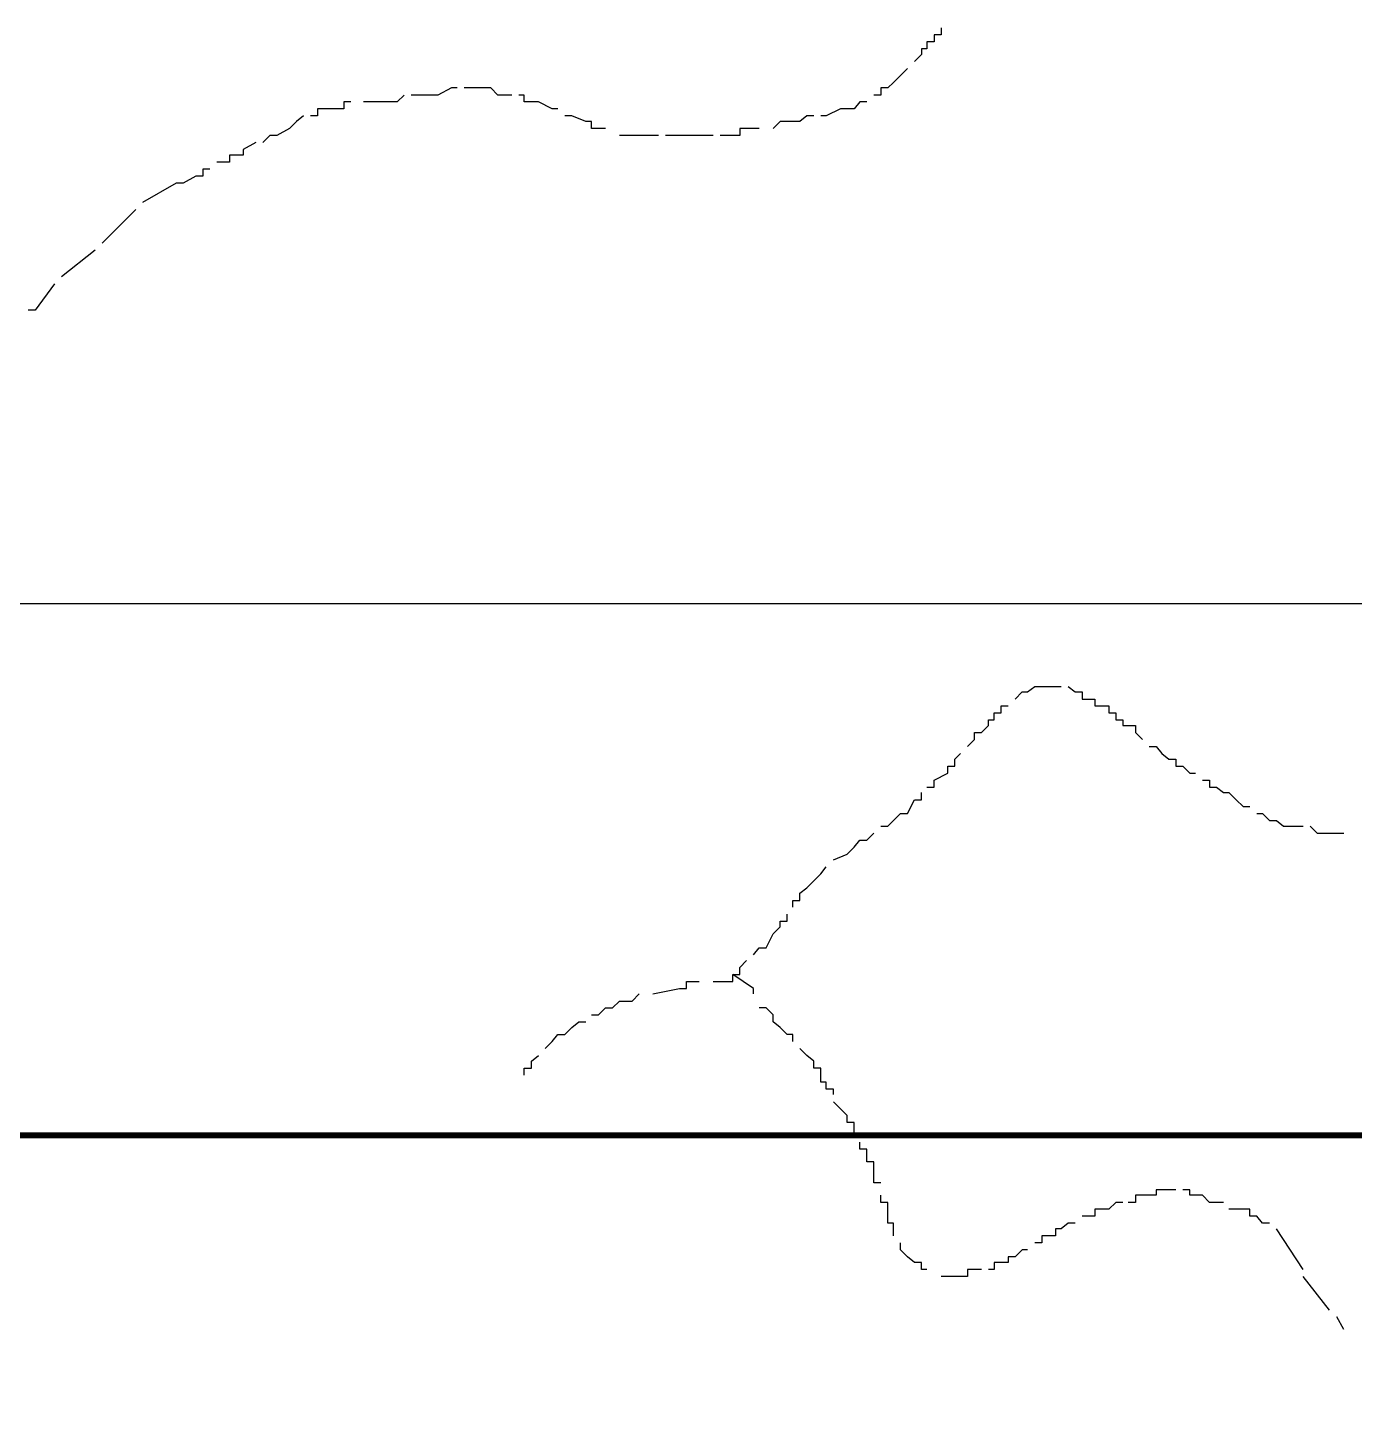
# Model space of a CAD drawing. Header units: millimetres. Extents: x -3588 to 75209, y -3737 to 38254.
# Drawn here: x 28472.9 to 28740.7, y 5807 to 6088.3 of the extents above; entities that cross this region are included whole.
import ezdxf

# ---------------------------------------------------------------- set-up
doc = ezdxf.new("R2010")
doc.units = ezdxf.units.MM
doc.layers.add('P', color=253, linetype='Continuous')

msp = doc.modelspace()

# ---------------------------------------------------------------- linework, layer by layer
msp.add_lwpolyline([(27993.054, 5972.044), (29582.265, 5972.044), (29582.265, 5157.048), (27993.054, 5157.048)], close=True)
at = {"layer": 'P'}
for points in [[(28657.287, 6088.251), (28657.287, 6086.843), (28655.878, 6086.843), (28655.878, 6085.435), (28654.454, 6085.435), (28654.454, 6084.01), (28653.334, 6084.01), (28653.334, 6082.89), (28651.926, 6081.482)], [(28650.501, 6080.073), (28649.093, 6078.649), (28647.685, 6077.241), (28646.548, 6076.12), (28645.14, 6076.12)], [(28559.616, 6076.12), (28558.48, 6076.12), (28555.663, 6074.696), (28554.255, 6074.696), (28551.71, 6074.696), (28550.302, 6074.696)], [(28570.627, 6074.696), (28569.202, 6074.696), (28567.794, 6074.696), (28566.386, 6076.12), (28565.249, 6076.12), (28563.841, 6076.12), (28562.433, 6076.12), (28561.024, 6076.12)], [(28645.14, 6076.12), (28645.14, 6074.696), (28643.732, 6074.696)], [(28538.155, 6073.288), (28536.747, 6073.288), (28536.747, 6071.879), (28535.338, 6071.879), (28532.506, 6071.879), (28531.386, 6071.879), (28531.386, 6070.471), (28529.977, 6070.471)], [(28548.878, 6074.696), (28547.469, 6073.288), (28544.925, 6073.288), (28543.516, 6073.288), (28542.108, 6073.288), (28540.7, 6073.288)], [(28579.941, 6071.879), (28578.805, 6071.879), (28575.988, 6073.288), (28574.58, 6073.288), (28573.155, 6073.288), (28573.155, 6074.696), (28572.035, 6074.696)], [(28642.323, 6073.288), (28640.915, 6073.288), (28639.779, 6071.879), (28638.37, 6071.879), (28636.962, 6071.879), (28634.129, 6070.471), (28633.009, 6070.471)], [(28528.553, 6070.471), (28527.145, 6069.335), (28525.736, 6067.926)], [(28585.574, 6069.335), (28582.757, 6070.471), (28581.349, 6070.471)], [(28631.601, 6070.471), (28630.176, 6070.471), (28628.768, 6069.335), (28627.36, 6069.335), (28626.224, 6069.335), (28624.815, 6069.335), (28623.407, 6067.926)], [(28525.736, 6067.926), (28523.192, 6066.518), (28521.783, 6066.518), (28520.375, 6065.11)], [(28589.527, 6067.926), (28588.119, 6067.926), (28586.71, 6067.926), (28586.71, 6069.335), (28585.574, 6069.335)], [(28620.59, 6067.926), (28619.454, 6067.926), (28618.046, 6067.926), (28616.637, 6067.926), (28616.637, 6066.518), (28615.229, 6066.518), (28612.684, 6066.518)], [(28518.967, 6065.11), (28516.422, 6063.685), (28516.422, 6062.565), (28515.014, 6062.565), (28513.605, 6062.565), (28513.605, 6061.157), (28512.181, 6061.157), (28511.061, 6061.157)], [(28600.266, 6066.518), (28599.129, 6066.518), (28597.721, 6066.518), (28596.313, 6066.518), (28594.904, 6066.518), (28593.48, 6066.518), (28592.36, 6066.518)], [(28611.276, 6066.518), (28604.491, 6066.518), (28601.674, 6066.518)], [(28509.653, 6059.749), (28508.228, 6059.749), (28508.228, 6058.324), (28506.82, 6058.324), (28504.275, 6056.916), (28502.867, 6056.916)], [(28502.867, 6056.916), (28496.097, 6052.963)], [(28494.689, 6051.555), (28487.903, 6044.785)], [(28486.495, 6043.361), (28479.726, 6037.999)], [(28478.317, 6036.591), (28474.364, 6031.23), (28472.956, 6031.23)], [(28672.25, 5952.748), (28673.659, 5954.172), (28674.779, 5954.172), (28676.203, 5955.292), (28677.612, 5955.292), (28679.02, 5955.292), (28680.428, 5955.292), (28681.564, 5955.292)], [(28682.973, 5955.292), (28684.381, 5954.172), (28685.789, 5954.172), (28685.789, 5952.748), (28687.198, 5952.748), (28688.334, 5952.748), (28688.334, 5951.339), (28689.742, 5951.339)], [(28662.648, 5943.161), (28664.056, 5944.57), (28664.056, 5945.978), (28665.465, 5945.978), (28666.873, 5947.386), (28666.873, 5948.523), (28668.009, 5948.523), (28668.009, 5949.931), (28669.418, 5949.931), (28669.418, 5951.339), (28670.826, 5951.339)], [(28689.742, 5951.339), (28691.151, 5951.339), (28691.151, 5949.931), (28692.575, 5949.931), (28692.575, 5948.523), (28693.983, 5948.523), (28693.983, 5947.386), (28695.104, 5947.386), (28696.528, 5947.386), (28696.528, 5945.978), (28697.936, 5944.57)]]:
    msp.add_lwpolyline(points, dxfattribs=at)
at = {"layer": 'P', "color": 254}
for points in [[(28660.103, 5940.617), (28661.24, 5941.737)], [(28699.345, 5943.161), (28700.753, 5943.161), (28701.889, 5941.737), (28703.297, 5940.617), (28704.706, 5940.617), (28704.706, 5939.209), (28706.114, 5939.209), (28707.522, 5937.8), (28708.659, 5937.8)], [(28654.454, 5934.968), (28655.878, 5934.968), (28655.878, 5936.376), (28658.695, 5937.8), (28658.695, 5939.209), (28660.103, 5939.209), (28660.103, 5940.617)], [(28710.067, 5936.376), (28711.475, 5936.376), (28711.475, 5934.968), (28712.9, 5934.968), (28714.308, 5933.847), (28715.428, 5933.847), (28716.853, 5932.423), (28718.261, 5931.015), (28719.669, 5931.015)], [(28645.14, 5927.062), (28646.548, 5927.062), (28647.685, 5928.198), (28649.093, 5929.606), (28650.501, 5929.606), (28651.926, 5932.423), (28653.334, 5932.423), (28653.334, 5933.847)], [(28721.078, 5929.606), (28722.214, 5929.606), (28723.622, 5928.198), (28725.031, 5928.198), (28726.439, 5927.062), (28728.983, 5927.062), (28730.392, 5927.062)], [(28731.8, 5927.062), (28733.224, 5925.653), (28734.633, 5925.653), (28735.753, 5925.653), (28738.586, 5925.653)], [(28635.554, 5920.292), (28638.37, 5921.412), (28639.779, 5922.837), (28640.915, 5924.245), (28642.323, 5924.245), (28643.732, 5925.653)], [(28627.36, 5910.69), (28627.36, 5912.098), (28628.768, 5912.098), (28628.768, 5913.523), (28630.176, 5914.643), (28631.601, 5916.051), (28633.009, 5917.476), (28634.129, 5918.884)], [(28619.454, 5901.088), (28620.59, 5902.512), (28621.999, 5902.512), (28623.407, 5905.329), (28624.815, 5906.737), (28624.815, 5907.873), (28626.224, 5907.873), (28626.224, 5909.282)], [(28616.637, 5897.151), (28616.637, 5898.559), (28618.046, 5899.967)], [(28611.276, 5895.726), (28612.684, 5895.726), (28613.805, 5895.726), (28615.229, 5895.726), (28615.229, 5897.151)], [(28619.454, 5893.198), (28619.454, 5894.318), (28615.229, 5897.151)], [(28615.229, 5897.151), (28616.637, 5897.151)], [(28586.71, 5888.957), (28588.119, 5888.957), (28589.527, 5890.365), (28590.951, 5890.365), (28592.36, 5891.774), (28593.48, 5891.774), (28594.904, 5891.774), (28596.313, 5893.198)], [(28599.129, 5893.198), (28604.491, 5894.318), (28605.899, 5894.318), (28605.899, 5895.726), (28607.035, 5895.726), (28608.443, 5895.726)], [(28627.36, 5883.596), (28627.36, 5885.004), (28626.224, 5885.004), (28624.815, 5886.412), (28623.407, 5887.549), (28623.407, 5888.957), (28621.999, 5890.365), (28620.59, 5890.365)], [(28577.396, 5882.187), (28578.805, 5883.596), (28579.941, 5885.004), (28581.349, 5885.004), (28582.757, 5886.412), (28584.166, 5887.549), (28585.574, 5887.549)], [(28635.554, 5872.873), (28635.554, 5873.993), (28634.129, 5873.993), (28634.129, 5875.402), (28633.009, 5875.402), (28633.009, 5876.826), (28633.009, 5878.234), (28631.601, 5878.234), (28631.601, 5879.643), (28630.176, 5880.763), (28628.768, 5882.187)], [(28573.155, 5876.826), (28573.155, 5878.234), (28574.58, 5878.234), (28574.58, 5879.643), (28575.988, 5880.763)], [(28638.37, 5868.632), (28635.554, 5871.449)], [(28640.915, 5864.679), (28639.779, 5864.679), (28639.779, 5866.088), (28639.779, 5867.224), (28638.37, 5867.224), (28638.37, 5868.632)], [(28645.14, 5855.077), (28643.732, 5855.077), (28643.732, 5856.501), (28643.732, 5857.91), (28643.732, 5859.318), (28642.323, 5859.318), (28642.323, 5860.438), (28642.323, 5861.863), (28640.915, 5861.863), (28640.915, 5863.271)], [(28647.685, 5844.355), (28647.685, 5845.763), (28647.685, 5846.899), (28646.548, 5846.899), (28646.548, 5848.307), (28646.548, 5849.716), (28646.548, 5851.124), (28645.14, 5851.124), (28645.14, 5852.548)], [(28693.983, 5851.124), (28692.575, 5851.124), (28691.151, 5849.716), (28689.742, 5849.716), (28688.334, 5849.716), (28688.334, 5848.307), (28687.198, 5848.307), (28685.789, 5848.307)], [(28704.706, 5853.669), (28703.297, 5853.669), (28701.889, 5853.669), (28700.753, 5853.669), (28700.753, 5852.548), (28699.345, 5852.548), (28697.936, 5852.548), (28696.528, 5852.548), (28696.528, 5851.124), (28695.104, 5851.124)], [(28714.308, 5851.124), (28712.9, 5851.124), (28711.475, 5851.124), (28710.067, 5852.548), (28708.659, 5852.548), (28707.522, 5852.548), (28707.522, 5853.669), (28706.114, 5853.669)], [(28723.622, 5846.899), (28722.214, 5846.899), (28721.078, 5848.307), (28719.669, 5848.307), (28719.669, 5849.716), (28718.261, 5849.716), (28716.853, 5849.716), (28715.428, 5849.716)], [(28684.381, 5846.899), (28682.973, 5846.899), (28681.564, 5845.763), (28680.428, 5845.763), (28680.428, 5844.355), (28679.02, 5844.355), (28677.612, 5844.355), (28677.612, 5842.946), (28676.203, 5842.946)], [(28730.392, 5837.585), (28725.031, 5845.763)], [(28654.454, 5837.585), (28653.334, 5837.585), (28653.334, 5838.993), (28651.926, 5838.993), (28650.501, 5840.114), (28649.093, 5841.538), (28649.093, 5842.946)], [(28674.779, 5841.538), (28673.659, 5841.538), (28672.25, 5840.114), (28670.826, 5840.114), (28670.826, 5838.993), (28669.418, 5838.993), (28668.009, 5838.993), (28668.009, 5837.585), (28666.873, 5837.585)], [(28665.465, 5837.585), (28664.056, 5837.585), (28662.648, 5837.585), (28662.648, 5836.177), (28661.24, 5836.177), (28660.103, 5836.177), (28658.695, 5836.177), (28657.287, 5836.177)], [(28735.753, 5829.391), (28730.392, 5836.177)], [(28738.586, 5825.438), (28737.177, 5827.983)]]:
    msp.add_lwpolyline(points, dxfattribs=at)
at = {"layer": 'P', "color": 254, "const_width": 1.2}
msp.add_lwpolyline([(20623.375, 5864.679), (35824.005, 5864.679)], dxfattribs=at)

doc.saveas('drawing.dxf')
